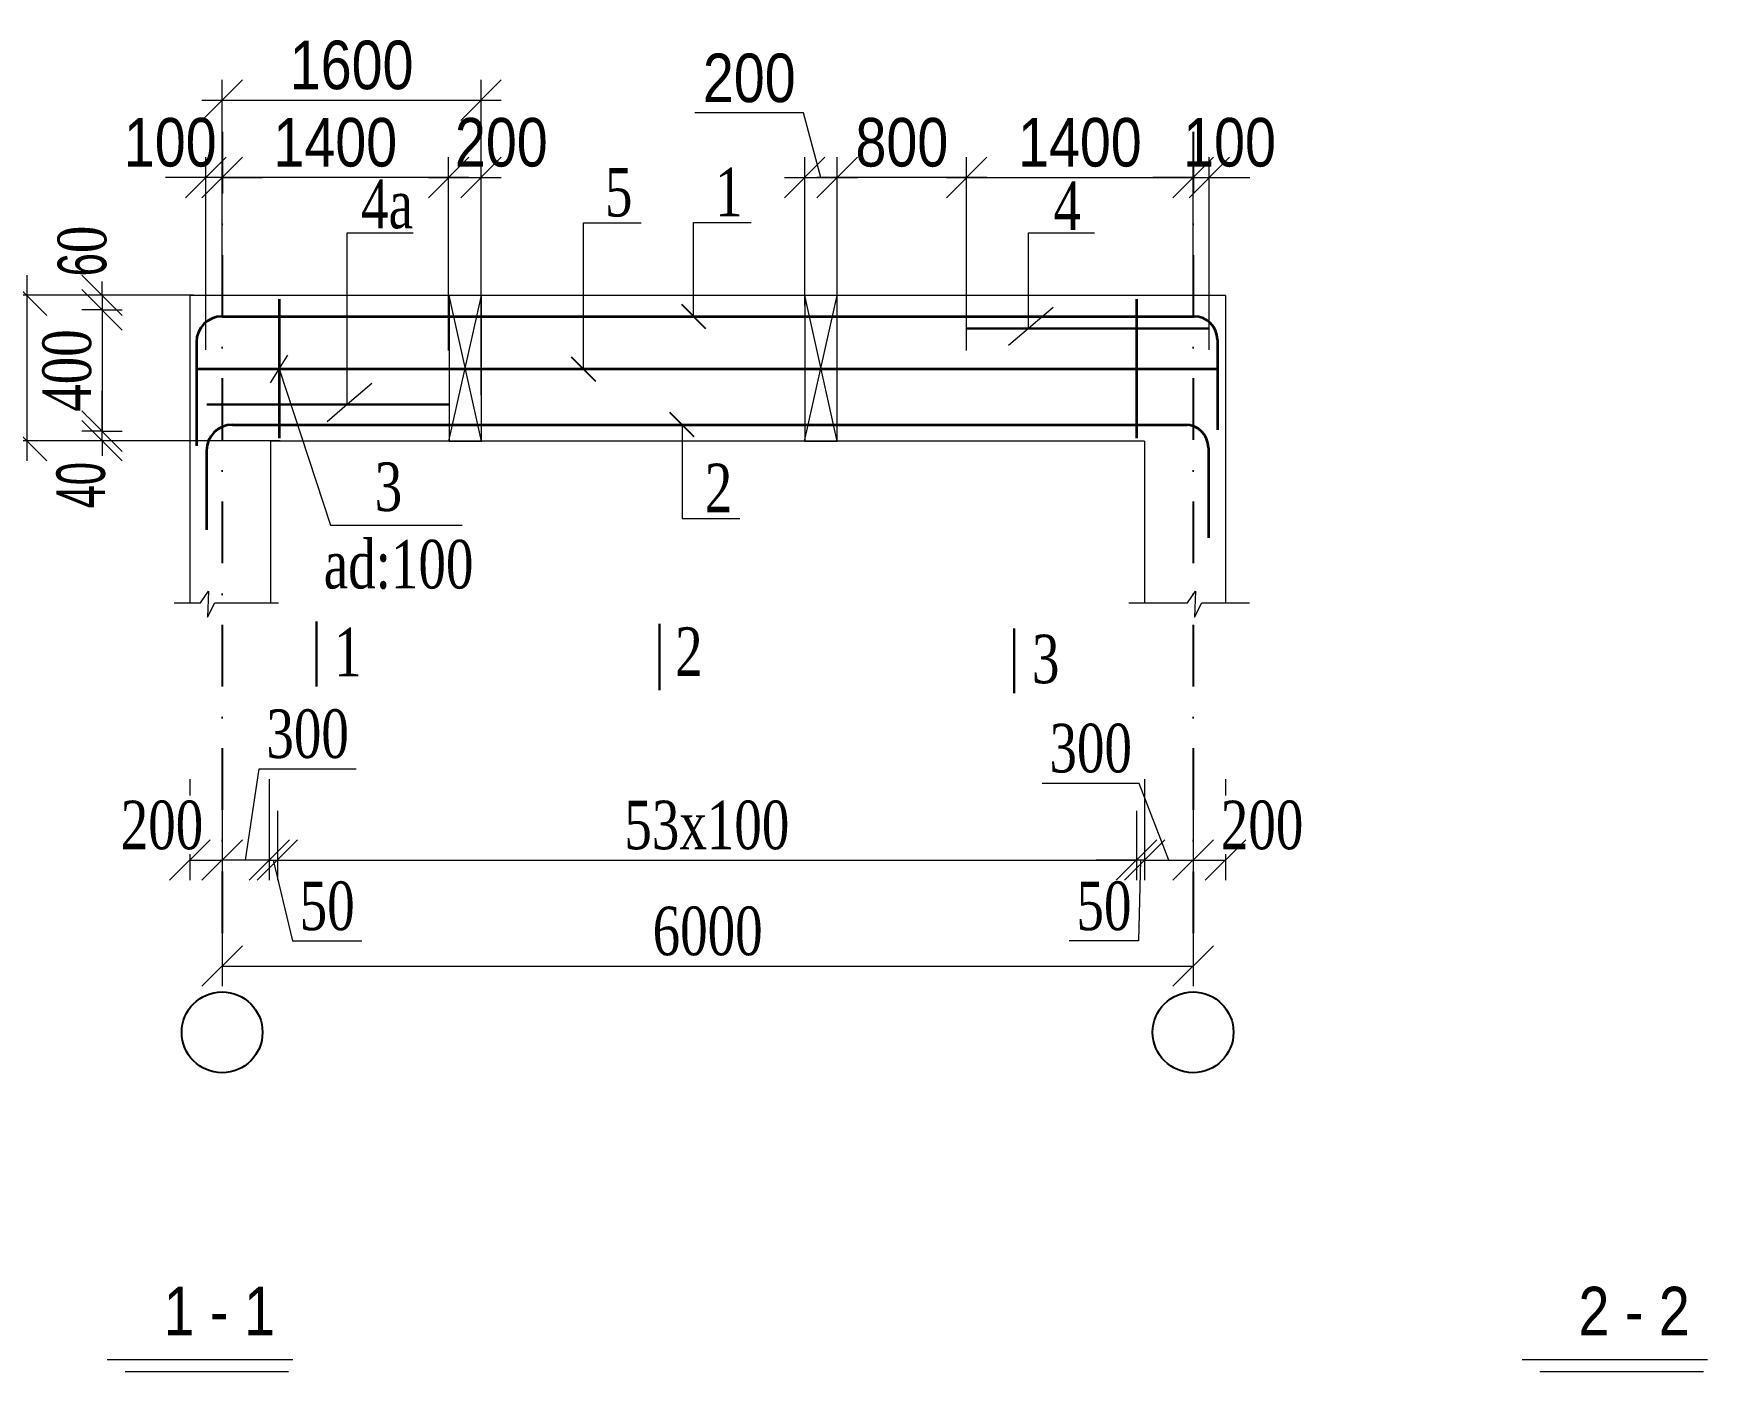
# Model space of a CAD drawing. Header units: millimetres. Extents: x -149347 to 251215, y -2929184 to -2541447.
# Drawn here: x 74337 to 84682, y -2626240 to -2617969 of the extents above; entities that cross this region are included whole.
import ezdxf

# ---------------------------------------------------------------- set-up
doc = ezdxf.new("R2010")
doc.units = ezdxf.units.MM
doc.linetypes.add('DASHDOTX2', pattern=[50.8, 25.4, -12.7, 0, -12.7])
doc.layers.add('APS_MADEIRA', color=35, linetype='Continuous', lineweight=15)
doc.styles.add('400', font='times.ttf', dxfattribs={"width": 0.75, "height": 300})
doc.styles.add('style1', font='A3TI(LA).TTF', dxfattribs={"height": 400})
doc.styles.add('style6', font='ARIALN.TTF', dxfattribs={"height": 300})
doc.styles.add('Times New  Roman', font='times.ttf')
doc.dimstyles.new('DIM_100', dxfattribs={"dimscale": 100, "dimtxt": 250, "dimasz": 2.5, "dimexe": 1.25, "dimexo": 0.625, "dimtad": 1, "dimdec": 0, "dimtxsty": 'style1', "dimblk": 'OBLIQUE', "dimcen": 2.5, "dimdle": 1.25, "dimclrd": 251, "dimclre": 251, "dimaunit": 1, "dimadec": 3, "dimazin": 0, "dimtfac": 1, "dimtdec": 0, "dimtmove": 1, "dimatfit": 3, "dimfxl": 1.25, "dimlwd": 5, "dimlwe": 5, "dimarcsym": 0})
doc.dimstyles.new('tebriz', dxfattribs={"dimtxt": 280, "dimasz": 150, "dimexe": 150, "dimexo": 0.625, "dimgap": 65, "dimtad": 1, "dimdec": 0, "dimdsep": 32, "dimtxsty": 'Times New  Roman', "dimblk": 'OBLIQUE', "dimcen": 0, "dimdle": 150, "dimclrd": 7, "dimclre": 256, "dimclrt": 256, "dimadec": 0, "dimazin": 0, "dimtfac": 1, "dimtdec": 0, "dimtmove": 0, "dimatfit": 3, "dimldrblk": 'OBLIQUE', "dimfxl": 1, "dimtolj": 1, "dimlwd": 15, "dimlwe": 9, "dimarcsym": 0})

# ---------------------------------------------------------------- blocks, each defined once
blk = doc.blocks.new('_Oblique')
at = {"color": 0, "linetype": 'ByBlock', "lineweight": -2}
blk.add_line((-0.5, -0.5), (0.5, 0.5), dxfattribs=at)
blk = doc.blocks.new('*D620')
at = {"color": 251, "lineweight": 5, "ltscale": 50, "transparency": 16777216}
for p, q in [((81503, -2622579), (81503, -2623204)), ((81703, -2622579), (81703, -2623204))]:
    blk.add_line(p, q, dxfattribs=at)
at = {"color": 251, "linetype": 'ByBlock', "lineweight": 5, "ltscale": 50, "transparency": 16777216}
blk.add_line((81501, -2623079), (81704, -2623079), dxfattribs=at)
at = {"layer": 'Defpoints', "color": 0, "lineweight": 15, "ltscale": 50, "transparency": 16777216}
for p in [(81503, -2622168), (81703, -2622168)]:
    blk.add_point(p, dxfattribs=at)
at = {"color": 0, "lineweight": 15, "ltscale": 50, "transparency": 16777216, "insert": (81929, -2622864), "char_height": 300, "attachment_point": 5, "style": '400', "bg_fill": 3, "box_fill_scale": 1.1, "bg_fill_color": 9, "bg_fill_true_color": 13158600, "bg_fill_transparency": 0}
blk.add_mtext('{\\fTimes New Roman|b0|i0|c238|p18;2}00', dxfattribs=at)
at = {"layer": 'Defpoints', "color": 0, "lineweight": 15, "ltscale": 50, "transparency": 16777216}
blk.add_point((81703, -2623079), dxfattribs=at)
at = {"color": 251, "lineweight": 5, "ltscale": 50, "transparency": 16777216, "xscale": 250, "yscale": 250, "zscale": 250, "rotation": 180}
blk.add_blockref('_Oblique', (81503, -2623079), dxfattribs=at)
at = {"color": 251, "lineweight": 5, "ltscale": 50, "transparency": 16777216, "xscale": 250, "yscale": 250, "zscale": 250}
blk.add_blockref('_Oblique', (81703, -2623079), dxfattribs=at)
blk = doc.blocks.new('*D621')
at = {"color": 251, "linetype": 'ByBlock', "lineweight": 5, "ltscale": 15, "transparency": 16777216}
blk.add_line((74295, -2619463), (74295, -2620612), dxfattribs=at)
at = {"color": 251, "lineweight": 5, "ltscale": 15, "transparency": 16777216}
for p, q in [((75325, -2619588), (74170, -2619588)), ((75861, -2620487), (74170, -2620487))]:
    blk.add_line(p, q, dxfattribs=at)
at = {"layer": 'Defpoints', "color": 0, "lineweight": 15, "ltscale": 15, "transparency": 16777216}
for p in [(75387, -2619588), (74295, -2620487), (75924, -2620487)]:
    blk.add_point(p, dxfattribs=at)
at = {"color": 251, "lineweight": 5, "ltscale": 15, "transparency": 16777216, "xscale": 250, "yscale": 250, "zscale": 250}
for p, rotation in [((74295, -2619588), 90), ((74295, -2620487), 270)]:
    blk.add_blockref('_Oblique', p, dxfattribs=dict(at, rotation=rotation))
at = {"color": 0, "lineweight": 15, "ltscale": 15, "transparency": 16777216, "insert": (74080, -2620038), "char_height": 300, "attachment_point": 5, "rotation": 90, "style": 'style6'}
blk.add_mtext('500', dxfattribs=at)
blk = doc.blocks.new('*D832')
at = {"color": 251, "linetype": 'ByBlock', "lineweight": 5, "ltscale": 50, "transparency": 16777216}
for p, q in [((74761, -2619588), (74761, -2619338)), ((74761, -2619588), (74761, -2619678)), ((74761, -2619678), (74761, -2619928))]:
    blk.add_line(p, q, dxfattribs=at)
at = {"color": 251, "lineweight": 5, "ltscale": 50, "transparency": 16777216}
for p, q in [((74762, -2619588), (74636, -2619588)), ((74762, -2619678), (74636, -2619678))]:
    blk.add_line(p, q, dxfattribs=at)
at = {"layer": 'Defpoints', "color": 0, "lineweight": 15, "ltscale": 50, "transparency": 16777216}
for p in [(75160, -2619588), (74761, -2619678), (75055, -2619678)]:
    blk.add_point(p, dxfattribs=at)
at = {"color": 251, "lineweight": 5, "ltscale": 50, "transparency": 16777216, "xscale": 250, "yscale": 250, "zscale": 250, "rotation": 90}
blk.add_blockref('_Oblique', (74761, -2619678), dxfattribs=at)
at = {"color": 0, "lineweight": 15, "ltscale": 50, "transparency": 16777216, "insert": (74639, -2619314), "char_height": 300, "attachment_point": 5, "rotation": 90, "style": '400', "bg_fill": 3, "box_fill_scale": 1.1, "bg_fill_color": 9, "bg_fill_true_color": 13158600, "bg_fill_transparency": 0}
blk.add_mtext('{\\fArial Narrow|b0|i0|c238|p34;6}0', dxfattribs=at)
at = {"color": 251, "lineweight": 5, "ltscale": 50, "transparency": 16777216, "xscale": 250, "yscale": 250, "zscale": 250, "rotation": 270}
blk.add_blockref('_Oblique', (74761, -2619588), dxfattribs=at)
blk = doc.blocks.new('*D833')
at = {"color": 251, "linetype": 'ByBlock', "lineweight": 5, "ltscale": 50, "transparency": 16777216}
for p, q in [((74761, -2620428), (74761, -2620178)), ((74761, -2620487), (74761, -2620428)), ((74761, -2620487), (74761, -2620737))]:
    blk.add_line(p, q, dxfattribs=at)
at = {"color": 251, "lineweight": 5, "ltscale": 50, "transparency": 16777216}
for p, q in [((74762, -2620428), (74636, -2620428)), ((74762, -2620487), (74636, -2620487))]:
    blk.add_line(p, q, dxfattribs=at)
at = {"layer": 'Defpoints', "color": 0, "lineweight": 15, "ltscale": 50, "transparency": 16777216}
for p in [(74761, -2620428), (74983, -2620428), (74971, -2620487)]:
    blk.add_point(p, dxfattribs=at)
at = {"color": 0, "lineweight": 15, "ltscale": 50, "transparency": 16777216, "insert": (74631, -2620762), "char_height": 300, "attachment_point": 5, "rotation": 90, "style": '400', "bg_fill": 3, "box_fill_scale": 1.1, "bg_fill_color": 9, "bg_fill_true_color": 13158600, "bg_fill_transparency": 0}
blk.add_mtext('{\\fArial Narrow|b0|i0|c238|p34;40}', dxfattribs=at)
at = {"color": 251, "lineweight": 5, "ltscale": 50, "transparency": 16777216, "xscale": 250, "yscale": 250, "zscale": 250}
for p, rotation in [((74761, -2620428), 270), ((74761, -2620487), 90)]:
    blk.add_blockref('_Oblique', p, dxfattribs=dict(at, rotation=rotation))
blk = doc.blocks.new('*D622')
at = {"color": 251, "linetype": 'ByBlock', "lineweight": 5, "ltscale": 50, "transparency": 16777216}
blk.add_line((74761, -2619676), (74761, -2620429), dxfattribs=at)
at = {"color": 251, "lineweight": 5, "ltscale": 50, "transparency": 16777216}
for p, q in [((74761, -2619678), (74886, -2619678)), ((74761, -2620428), (74886, -2620428))]:
    blk.add_line(p, q, dxfattribs=at)
at = {"layer": 'Defpoints', "color": 0, "lineweight": 15, "ltscale": 50, "transparency": 16777216}
for p in [(74761, -2619678), (74761, -2620428), (74761, -2620428)]:
    blk.add_point(p, dxfattribs=at)
at = {"color": 0, "lineweight": 15, "ltscale": 50, "transparency": 16777216, "insert": (74545, -2620053), "char_height": 300, "attachment_point": 5, "rotation": 90, "style": '400', "bg_fill": 3, "box_fill_scale": 1.1, "bg_fill_color": 9, "bg_fill_true_color": 13158600, "bg_fill_transparency": 0}
blk.add_mtext('400', dxfattribs=at)
at = {"color": 251, "lineweight": 5, "ltscale": 50, "transparency": 16777216, "xscale": 250, "yscale": 250, "zscale": 250}
for p, rotation in [((74761, -2619678), 90), ((74761, -2620428), 270)]:
    blk.add_blockref('_Oblique', p, dxfattribs=dict(at, rotation=rotation))
blk = doc.blocks.new('*D834')
at = {"color": 251, "linetype": 'ByBlock', "lineweight": 5, "ltscale": 50, "transparency": 16777216}
for p, q in [((81170, -2622605), (80571, -2622605)), ((81353, -2623079), (81170, -2622605)), ((81201, -2623079), (81504, -2623079))]:
    blk.add_line(p, q, dxfattribs=at)
at = {"color": 251, "lineweight": 5, "ltscale": 50, "transparency": 16777216}
for p, q in [((81203, -2622579), (81203, -2623204)), ((81503, -2622579), (81503, -2623204))]:
    blk.add_line(p, q, dxfattribs=at)
at = {"layer": 'Defpoints', "color": 0, "lineweight": 15, "ltscale": 50, "transparency": 16777216}
for p in [(81503, -2622441), (81503, -2623079)]:
    blk.add_point(p, dxfattribs=at)
at = {"color": 251, "lineweight": 5, "ltscale": 50, "transparency": 16777216, "xscale": 250, "yscale": 250, "zscale": 250, "rotation": 180}
blk.add_blockref('_Oblique', (81203, -2623079), dxfattribs=at)
at = {"color": 251, "lineweight": 5, "ltscale": 50, "transparency": 16777216, "xscale": 250, "yscale": 250, "zscale": 250}
blk.add_blockref('_Oblique', (81503, -2623079), dxfattribs=at)
at = {"color": 0, "lineweight": 15, "ltscale": 50, "transparency": 16777216, "insert": (80870, -2622389), "char_height": 300, "attachment_point": 5, "style": '400', "bg_fill": 3, "box_fill_scale": 1.1, "bg_fill_color": 9, "bg_fill_true_color": 13158600, "bg_fill_transparency": 0}
blk.add_mtext('{\\fTimes New Roman|b0|i0|c238|p18;3}00', dxfattribs=at)
at = {"layer": 'Defpoints', "color": 0, "lineweight": 15, "ltscale": 50, "transparency": 16777216}
blk.add_point((81203, -2622453), dxfattribs=at)
blk = doc.blocks.new('*D637')
at = {"color": 251, "linetype": 'ByBlock', "lineweight": 5, "ltscale": 50, "transparency": 16777216}
for p, q in [((75648, -2623079), (75732, -2622515)), ((75732, -2622515), (76330, -2622515)), ((75796, -2623079), (75501, -2623079))]:
    blk.add_line(p, q, dxfattribs=at)
at = {"color": 251, "lineweight": 5, "ltscale": 50, "transparency": 16777216}
for p, q in [((75503, -2622579), (75503, -2623204)), ((75794, -2622579), (75794, -2623204))]:
    blk.add_line(p, q, dxfattribs=at)
at = {"layer": 'Defpoints', "color": 0, "lineweight": 15, "ltscale": 50, "transparency": 16777216}
for p in [(75503, -2622372), (75503, -2623079)]:
    blk.add_point(p, dxfattribs=at)
at = {"color": 251, "lineweight": 5, "ltscale": 50, "transparency": 16777216, "xscale": 250, "yscale": 250, "zscale": 250, "rotation": 180}
blk.add_blockref('_Oblique', (75503, -2623079), dxfattribs=at)
at = {"color": 251, "lineweight": 5, "ltscale": 50, "transparency": 16777216, "xscale": 250, "yscale": 250, "zscale": 250}
blk.add_blockref('_Oblique', (75794, -2623079), dxfattribs=at)
at = {"color": 0, "lineweight": 15, "ltscale": 50, "transparency": 16777216, "insert": (76031, -2622300), "char_height": 300, "attachment_point": 5, "style": '400', "bg_fill": 3, "box_fill_scale": 1.1, "bg_fill_color": 9, "bg_fill_true_color": 13158600, "bg_fill_transparency": 0}
blk.add_mtext('{\\fTimes New Roman|b0|i0|c238|p18;3}00', dxfattribs=at)
at = {"layer": 'Defpoints', "color": 0, "lineweight": 15, "ltscale": 50, "transparency": 16777216}
blk.add_point((75794, -2622515), dxfattribs=at)
blk = doc.blocks.new('*D638')
at = {"color": 251, "lineweight": 5, "ltscale": 50, "transparency": 16777216}
for p, q in [((75303, -2622579), (75303, -2623204)), ((75503, -2622579), (75503, -2623204))]:
    blk.add_line(p, q, dxfattribs=at)
at = {"color": 251, "linetype": 'ByBlock', "lineweight": 5, "ltscale": 50, "transparency": 16777216}
blk.add_line((75301, -2623079), (75504, -2623079), dxfattribs=at)
at = {"layer": 'Defpoints', "color": 0, "lineweight": 15, "ltscale": 50, "transparency": 16777216}
for p in [(75303, -2622441), (75503, -2622367), (75503, -2623079)]:
    blk.add_point(p, dxfattribs=at)
at = {"color": 0, "lineweight": 15, "ltscale": 50, "transparency": 16777216, "insert": (75131, -2622864), "char_height": 300, "attachment_point": 5, "style": '400', "bg_fill": 3, "box_fill_scale": 1.1, "bg_fill_color": 9, "bg_fill_true_color": 13158600, "bg_fill_transparency": 0}
blk.add_mtext('{\\fTimes New Roman|b0|i0|c238|p18;2}00', dxfattribs=at)
at = {"color": 251, "lineweight": 5, "ltscale": 50, "transparency": 16777216, "xscale": 250, "yscale": 250, "zscale": 250, "rotation": 180}
blk.add_blockref('_Oblique', (75303, -2623079), dxfattribs=at)
at = {"color": 251, "lineweight": 5, "ltscale": 50, "transparency": 16777216, "xscale": 250, "yscale": 250, "zscale": 250}
blk.add_blockref('_Oblique', (75503, -2623079), dxfattribs=at)
blk = doc.blocks.new('*D639')
at = {"color": 251, "lineweight": 5, "ltscale": 50, "transparency": 16777216}
for p, q in [((75794, -2622775), (75794, -2623204)), ((75844, -2622775), (75844, -2623204))]:
    blk.add_line(p, q, dxfattribs=at)
at = {"color": 251, "linetype": 'ByBlock', "lineweight": 5, "ltscale": 50, "transparency": 16777216}
for p, q in [((75794, -2623079), (75544, -2623079)), ((75794, -2623079), (75844, -2623079)), ((75794, -2623079), (75844, -2623079)), ((75819, -2623079), (75937, -2623579)), ((75844, -2623079), (76094, -2623079)), ((75937, -2623579), (76366, -2623579))]:
    blk.add_line(p, q, dxfattribs=at)
at = {"layer": 'Defpoints', "color": 0, "lineweight": 15, "ltscale": 50, "transparency": 16777216}
for p in [(75794, -2622713), (75844, -2622713), (75844, -2623079)]:
    blk.add_point(p, dxfattribs=at)
at = {"color": 0, "lineweight": 15, "ltscale": 50, "transparency": 16777216, "insert": (76152, -2623364), "char_height": 300, "attachment_point": 5, "style": '400', "bg_fill": 3, "box_fill_scale": 1.1, "bg_fill_color": 9, "bg_fill_true_color": 13158600, "bg_fill_transparency": 0}
blk.add_mtext('50', dxfattribs=at)
at = {"color": 251, "lineweight": 5, "ltscale": 50, "transparency": 16777216, "xscale": 250, "yscale": 250, "zscale": 250}
blk.add_blockref('_Oblique', (75794, -2623079), dxfattribs=at)
at = {"color": 251, "lineweight": 5, "ltscale": 50, "transparency": 16777216, "xscale": 250, "yscale": 250, "zscale": 250, "rotation": 180}
blk.add_blockref('_Oblique', (75844, -2623079), dxfattribs=at)
blk = doc.blocks.new('*D640')
at = {"color": 251, "lineweight": 5, "ltscale": 50, "transparency": 16777216}
for p, q in [((81153, -2622775), (81153, -2623204)), ((81203, -2622775), (81203, -2623204))]:
    blk.add_line(p, q, dxfattribs=at)
at = {"color": 251, "linetype": 'ByBlock', "lineweight": 5, "ltscale": 50, "transparency": 16777216}
for p, q in [((81153, -2623079), (80903, -2623079)), ((81203, -2623079), (81153, -2623079)), ((81203, -2623079), (81153, -2623079)), ((81178, -2623079), (81166, -2623579)), ((81203, -2623079), (81453, -2623079)), ((81166, -2623579), (80737, -2623579))]:
    blk.add_line(p, q, dxfattribs=at)
at = {"layer": 'Defpoints', "color": 0, "lineweight": 15, "ltscale": 50, "transparency": 16777216}
for p in [(81153, -2622713), (81203, -2622713), (81153, -2623079)]:
    blk.add_point(p, dxfattribs=at)
at = {"color": 0, "lineweight": 15, "ltscale": 50, "transparency": 16777216, "insert": (80952, -2623364), "char_height": 300, "attachment_point": 5, "style": '400', "bg_fill": 3, "box_fill_scale": 1.1, "bg_fill_color": 9, "bg_fill_true_color": 13158600, "bg_fill_transparency": 0}
blk.add_mtext('50', dxfattribs=at)
at = {"color": 251, "lineweight": 5, "ltscale": 50, "transparency": 16777216, "xscale": 250, "yscale": 250, "zscale": 250}
blk.add_blockref('_Oblique', (81153, -2623079), dxfattribs=at)
at = {"color": 251, "lineweight": 5, "ltscale": 50, "transparency": 16777216, "xscale": 250, "yscale": 250, "zscale": 250, "rotation": 180}
blk.add_blockref('_Oblique', (81203, -2623079), dxfattribs=at)
blk = doc.blocks.new('*D641')
at = {"color": 251, "lineweight": 5, "ltscale": 50, "transparency": 16777216}
for p, q in [((75844, -2622775), (75844, -2623204)), ((81153, -2622775), (81153, -2623204))]:
    blk.add_line(p, q, dxfattribs=at)
at = {"color": 251, "linetype": 'ByBlock', "lineweight": 5, "ltscale": 50, "transparency": 16777216}
blk.add_line((75843, -2623079), (81154, -2623079), dxfattribs=at)
at = {"layer": 'Defpoints', "color": 0, "lineweight": 15, "ltscale": 50, "transparency": 16777216}
for p in [(75844, -2622713), (81153, -2622713), (81153, -2623079)]:
    blk.add_point(p, dxfattribs=at)
at = {"color": 251, "lineweight": 5, "ltscale": 50, "transparency": 16777216, "xscale": 250, "yscale": 250, "zscale": 250, "rotation": 180}
blk.add_blockref('_Oblique', (75844, -2623079), dxfattribs=at)
at = {"color": 251, "lineweight": 5, "ltscale": 50, "transparency": 16777216, "xscale": 250, "yscale": 250, "zscale": 250}
blk.add_blockref('_Oblique', (81153, -2623079), dxfattribs=at)
at = {"color": 0, "lineweight": 15, "ltscale": 50, "transparency": 16777216, "insert": (78498, -2622864), "char_height": 300, "attachment_point": 5, "style": '400', "bg_fill": 3, "box_fill_scale": 1.1, "bg_fill_color": 9, "bg_fill_true_color": 13158600, "bg_fill_transparency": 0}
blk.add_mtext('{\\fTimes New Roman|b0|i0|c238|p18;53x100}', dxfattribs=at)
blk = doc.blocks.new('*D642')
at = {"color": 251, "lineweight": 5, "ltscale": 50, "transparency": 16777216}
for p, q in [((75503, -2623517), (75503, -2623859)), ((81503, -2623517), (81503, -2623859))]:
    blk.add_line(p, q, dxfattribs=at)
at = {"color": 251, "linetype": 'ByBlock', "lineweight": 5, "ltscale": 50, "transparency": 16777216}
blk.add_line((75501, -2623734), (81504, -2623734), dxfattribs=at)
at = {"layer": 'Defpoints', "color": 0, "lineweight": 15, "ltscale": 50, "transparency": 16777216}
for p in [(75503, -2623455), (81503, -2623455), (81503, -2623734)]:
    blk.add_point(p, dxfattribs=at)
at = {"color": 251, "lineweight": 5, "ltscale": 50, "transparency": 16777216, "xscale": 250, "yscale": 250, "zscale": 250, "rotation": 180}
blk.add_blockref('_Oblique', (75503, -2623734), dxfattribs=at)
at = {"color": 251, "lineweight": 5, "ltscale": 50, "transparency": 16777216, "xscale": 250, "yscale": 250, "zscale": 250}
blk.add_blockref('_Oblique', (81503, -2623734), dxfattribs=at)
at = {"color": 0, "lineweight": 15, "ltscale": 50, "transparency": 16777216, "insert": (78503, -2623519), "char_height": 300, "attachment_point": 5, "style": '400', "bg_fill": 3, "box_fill_scale": 1.1, "bg_fill_color": 9, "bg_fill_true_color": 13158600, "bg_fill_transparency": 0}
blk.add_mtext('6000', dxfattribs=at)
blk = doc.blocks.new('*D643')
at = {"color": 251, "lineweight": 5, "ltscale": 50, "transparency": 16777216}
for p, q in [((79303, -2619526), (79303, -2618735)), ((80103, -2619731), (80103, -2618735))]:
    blk.add_line(p, q, dxfattribs=at)
at = {"color": 251, "linetype": 'ByBlock', "lineweight": 5, "ltscale": 50, "transparency": 16777216}
blk.add_line((80228, -2618860), (79178, -2618860), dxfattribs=at)
at = {"layer": 'Defpoints', "color": 0, "lineweight": 15, "ltscale": 50, "transparency": 16777216}
for p in [(79303, -2618860), (79303, -2619589), (80103, -2619794)]:
    blk.add_point(p, dxfattribs=at)
at = {"color": 251, "lineweight": 5, "ltscale": 50, "transparency": 16777216, "xscale": 250, "yscale": 250, "zscale": 250, "rotation": 180}
blk.add_blockref('_Oblique', (79303, -2618860), dxfattribs=at)
at = {"color": 251, "lineweight": 5, "ltscale": 50, "transparency": 16777216, "xscale": 250, "yscale": 250, "zscale": 250}
blk.add_blockref('_Oblique', (80103, -2618860), dxfattribs=at)
at = {"color": 0, "lineweight": 15, "ltscale": 50, "transparency": 16777216, "insert": (79703, -2618644), "char_height": 300, "attachment_point": 5, "style": 'style6'}
blk.add_mtext('800', dxfattribs=at)
blk = doc.blocks.new('*D644')
at = {"color": 251, "lineweight": 5, "ltscale": 50, "transparency": 16777216}
for p, q in [((75503, -2619576), (75503, -2618735)), ((76902, -2619929), (76902, -2618735))]:
    blk.add_line(p, q, dxfattribs=at)
at = {"color": 251, "linetype": 'ByBlock', "lineweight": 5, "ltscale": 50, "transparency": 16777216}
blk.add_line((77027, -2618860), (75378, -2618860), dxfattribs=at)
at = {"layer": 'Defpoints', "color": 0, "lineweight": 15, "ltscale": 50, "transparency": 16777216}
for p in [(75503, -2618860), (75503, -2619639), (76902, -2619992)]:
    blk.add_point(p, dxfattribs=at)
at = {"color": 251, "lineweight": 5, "ltscale": 50, "transparency": 16777216, "xscale": 250, "yscale": 250, "zscale": 250, "rotation": 180}
blk.add_blockref('_Oblique', (75503, -2618860), dxfattribs=at)
at = {"color": 251, "lineweight": 5, "ltscale": 50, "transparency": 16777216, "xscale": 250, "yscale": 250, "zscale": 250}
blk.add_blockref('_Oblique', (76902, -2618860), dxfattribs=at)
at = {"color": 0, "lineweight": 15, "ltscale": 50, "transparency": 16777216, "insert": (76202, -2618644), "char_height": 300, "attachment_point": 5, "style": 'style6'}
blk.add_mtext('1400', dxfattribs=at)
blk = doc.blocks.new('*D645')
at = {"color": 251, "lineweight": 5, "ltscale": 50, "transparency": 16777216}
for p, q in [((75402, -2619924), (75402, -2618735)), ((75503, -2618879), (75503, -2618735))]:
    blk.add_line(p, q, dxfattribs=at)
at = {"color": 251, "linetype": 'ByBlock', "lineweight": 5, "ltscale": 50, "transparency": 16777216}
for p, q in [((75402, -2618860), (75152, -2618860)), ((75503, -2618860), (75402, -2618860)), ((75503, -2618860), (75753, -2618860))]:
    blk.add_line(p, q, dxfattribs=at)
at = {"layer": 'Defpoints', "color": 0, "lineweight": 15, "ltscale": 50, "transparency": 16777216}
for p in [(75402, -2618860), (75503, -2618942), (75402, -2619987)]:
    blk.add_point(p, dxfattribs=at)
at = {"color": 251, "lineweight": 5, "ltscale": 50, "transparency": 16777216, "xscale": 250, "yscale": 250, "zscale": 250}
blk.add_blockref('_Oblique', (75402, -2618860), dxfattribs=at)
at = {"color": 251, "lineweight": 5, "ltscale": 50, "transparency": 16777216, "xscale": 250, "yscale": 250, "zscale": 250, "rotation": 180}
blk.add_blockref('_Oblique', (75503, -2618860), dxfattribs=at)
at = {"color": 0, "lineweight": 15, "ltscale": 50, "transparency": 16777216, "insert": (75182, -2618644), "char_height": 300, "attachment_point": 5, "style": 'style6'}
blk.add_mtext('100', dxfattribs=at)
blk = doc.blocks.new('*D646')
at = {"color": 251, "lineweight": 5, "ltscale": 50, "transparency": 16777216}
for p, q in [((80103, -2619929), (80103, -2618735)), ((81503, -2619576), (81503, -2618735))]:
    blk.add_line(p, q, dxfattribs=at)
at = {"color": 251, "linetype": 'ByBlock', "lineweight": 5, "ltscale": 50, "transparency": 16777216}
blk.add_line((79978, -2618860), (81628, -2618860), dxfattribs=at)
at = {"layer": 'Defpoints', "color": 0, "lineweight": 15, "ltscale": 50, "transparency": 16777216}
for p in [(81503, -2618860), (81503, -2619639), (80103, -2619992)]:
    blk.add_point(p, dxfattribs=at)
at = {"color": 251, "lineweight": 5, "ltscale": 50, "transparency": 16777216, "xscale": 250, "yscale": 250, "zscale": 250, "rotation": 180}
blk.add_blockref('_Oblique', (80103, -2618860), dxfattribs=at)
at = {"color": 251, "lineweight": 5, "ltscale": 50, "transparency": 16777216, "xscale": 250, "yscale": 250, "zscale": 250}
blk.add_blockref('_Oblique', (81503, -2618860), dxfattribs=at)
at = {"color": 0, "lineweight": 15, "ltscale": 50, "transparency": 16777216, "insert": (80803, -2618644), "char_height": 300, "attachment_point": 5, "style": 'style6'}
blk.add_mtext('1400', dxfattribs=at)
blk = doc.blocks.new('*D647')
at = {"color": 251, "lineweight": 5, "ltscale": 50, "transparency": 16777216}
for p, q in [((81503, -2619276), (81503, -2618735)), ((81603, -2619924), (81603, -2618735))]:
    blk.add_line(p, q, dxfattribs=at)
at = {"color": 251, "linetype": 'ByBlock', "lineweight": 5, "ltscale": 50, "transparency": 16777216}
for p, q in [((81503, -2618860), (81253, -2618860)), ((81503, -2618860), (81603, -2618860)), ((81603, -2618860), (81853, -2618860))]:
    blk.add_line(p, q, dxfattribs=at)
at = {"layer": 'Defpoints', "color": 0, "lineweight": 15, "ltscale": 50, "transparency": 16777216}
for p in [(81603, -2618860), (81503, -2619339), (81603, -2619987)]:
    blk.add_point(p, dxfattribs=at)
at = {"color": 251, "lineweight": 5, "ltscale": 50, "transparency": 16777216, "xscale": 250, "yscale": 250, "zscale": 250}
blk.add_blockref('_Oblique', (81503, -2618860), dxfattribs=at)
at = {"color": 251, "lineweight": 5, "ltscale": 50, "transparency": 16777216, "xscale": 250, "yscale": 250, "zscale": 250, "rotation": 180}
blk.add_blockref('_Oblique', (81603, -2618860), dxfattribs=at)
at = {"color": 0, "lineweight": 15, "ltscale": 50, "transparency": 16777216, "insert": (81728, -2618644), "char_height": 300, "attachment_point": 5, "style": 'style6'}
blk.add_mtext('100', dxfattribs=at)
blk = doc.blocks.new('*D648')
at = {"color": 251, "lineweight": 5, "ltscale": 50, "transparency": 16777216}
for p, q in [((75503, -2619192), (75503, -2618257)), ((77103, -2620205), (77103, -2618257))]:
    blk.add_line(p, q, dxfattribs=at)
at = {"color": 251, "linetype": 'ByBlock', "lineweight": 5, "ltscale": 50, "transparency": 16777216}
blk.add_line((75378, -2618382), (77228, -2618382), dxfattribs=at)
at = {"layer": 'Defpoints', "color": 0, "lineweight": 15, "ltscale": 50, "transparency": 16777216}
for p in [(77103, -2618382), (75503, -2619254), (77103, -2620267)]:
    blk.add_point(p, dxfattribs=at)
at = {"color": 251, "lineweight": 5, "ltscale": 50, "transparency": 16777216, "xscale": 250, "yscale": 250, "zscale": 250, "rotation": 180}
blk.add_blockref('_Oblique', (75503, -2618382), dxfattribs=at)
at = {"color": 251, "lineweight": 5, "ltscale": 50, "transparency": 16777216, "xscale": 250, "yscale": 250, "zscale": 250}
blk.add_blockref('_Oblique', (77103, -2618382), dxfattribs=at)
at = {"color": 0, "lineweight": 15, "ltscale": 50, "transparency": 16777216, "insert": (76303, -2618166), "char_height": 300, "attachment_point": 5, "style": 'style6'}
blk.add_mtext('1600', dxfattribs=at)
blk = doc.blocks.new('*D614')
at = {"color": 251, "lineweight": 5, "ltscale": 50, "transparency": 16777216}
for p, q in [((76902, -2619396), (76902, -2618735)), ((77103, -2619396), (77103, -2618735))]:
    blk.add_line(p, q, dxfattribs=at)
at = {"color": 251, "linetype": 'ByBlock', "lineweight": 5, "ltscale": 50, "transparency": 16777216}
blk.add_line((76777, -2618860), (77228, -2618860), dxfattribs=at)
at = {"layer": 'Defpoints', "color": 0, "lineweight": 15, "ltscale": 50, "transparency": 16777216}
for p in [(77103, -2618860), (76902, -2619458), (77103, -2619458)]:
    blk.add_point(p, dxfattribs=at)
at = {"color": 251, "lineweight": 5, "ltscale": 50, "transparency": 16777216, "xscale": 250, "yscale": 250, "zscale": 250, "rotation": 180}
blk.add_blockref('_Oblique', (76902, -2618860), dxfattribs=at)
at = {"color": 251, "lineweight": 5, "ltscale": 50, "transparency": 16777216, "xscale": 250, "yscale": 250, "zscale": 250}
blk.add_blockref('_Oblique', (77103, -2618860), dxfattribs=at)
at = {"color": 0, "lineweight": 15, "ltscale": 50, "transparency": 16777216, "insert": (77228, -2618644), "char_height": 300, "attachment_point": 5, "style": 'style6'}
blk.add_mtext('200', dxfattribs=at)
blk = doc.blocks.new('*D615')
at = {"color": 251, "linetype": 'ByBlock', "lineweight": 5, "ltscale": 50, "transparency": 16777216}
for p, q in [((79095, -2618461), (78424, -2618461)), ((79203, -2618860), (79095, -2618461)), ((78978, -2618860), (79428, -2618860))]:
    blk.add_line(p, q, dxfattribs=at)
at = {"color": 251, "lineweight": 5, "ltscale": 50, "transparency": 16777216}
for p, q in [((79103, -2619652), (79103, -2618735)), ((79303, -2619652), (79303, -2618735))]:
    blk.add_line(p, q, dxfattribs=at)
at = {"layer": 'Defpoints', "color": 0, "lineweight": 15, "ltscale": 50, "transparency": 16777216}
for p in [(79303, -2618860), (79103, -2619715), (79303, -2619715)]:
    blk.add_point(p, dxfattribs=at)
at = {"color": 251, "lineweight": 5, "ltscale": 50, "transparency": 16777216, "xscale": 250, "yscale": 250, "zscale": 250, "rotation": 180}
blk.add_blockref('_Oblique', (79103, -2618860), dxfattribs=at)
at = {"color": 251, "lineweight": 5, "ltscale": 50, "transparency": 16777216, "xscale": 250, "yscale": 250, "zscale": 250}
blk.add_blockref('_Oblique', (79303, -2618860), dxfattribs=at)
at = {"color": 0, "lineweight": 15, "ltscale": 50, "transparency": 16777216, "insert": (78760, -2618246), "char_height": 300, "attachment_point": 5, "style": 'style6'}
blk.add_mtext('200', dxfattribs=at)

msp = doc.modelspace()

# ---------------------------------------------------------------- linework, layer by layer
at = {"color": 252, "linetype": 'DASHDOTX2', "ltscale": 15, "true_color": 0xa97986}
for p, q in [((75502.54267, -2618576.82309), (75502.54267, -2623893.77998)), ((81502.54267, -2618576.82309), (81502.54267, -2623893.77998))]:
    msp.add_line(p, q, dxfattribs=at)
at = {"color": 7, "lineweight": 15}
for p, q in [((77104.86871, -2619588.67016), (75302.42391, -2619588.81403)), ((75302.42391, -2619588.80778), (75302.54267, -2621489.44168)), ((81102.53981, -2619588.67016), (77104.86871, -2619588.67016)), ((81702.54267, -2619588.67016), (80461.86495, -2619588.67016)), ((81702.54267, -2619588.67016), (81702.54267, -2621489.44168)), ((75802.12783, -2620128.32753), (75907.82565, -2619957.36099)), ((76416.40203, -2620489.44168), (75801.54267, -2620489.44168)), ((75801.54267, -2620489.44168), (75801.54267, -2621489.44168)), ((77120.2926, -2620489.44168), (76416.40203, -2620489.44168)), ((81202.53981, -2620489.44168), (77120.2926, -2620489.44168)), ((81202.53981, -2620489.44168), (81202.53981, -2621489.44168)), ((81702.54267, -2620489.44168), (81702.54267, -2621022.77451))]:
    msp.add_line(p, q, dxfattribs=at)
at = {"color": 7, "lineweight": 35}
for p, q in [((75854.97674, -2619612.78048), (75854.97674, -2620470.67577)), ((81152.53981, -2619612.78048), (81152.53981, -2620470.67577)), ((75502.54267, -2619718.6899), (76400.97814, -2619718.6899)), ((76400.97814, -2619718.6899), (77104.86871, -2619718.6899)), ((77104.86871, -2619718.6899), (81508.83929, -2619718.6899)), ((81152.53981, -2619757.30216), (81152.53981, -2620315.44296)), ((81152.53981, -2619807.97461), (81152.53981, -2620258.57421)), ((81652.54267, -2619862.39328), (81652.54267, -2620418.6899)), ((75343.59141, -2619877.64087), (75343.59141, -2620518.6899)), ((75352.44038, -2620042.84426), (81652.54274, -2620042.84426)), ((75565.91007, -2620387.65799), (76416.40203, -2620387.65799)), ((76416.40203, -2620387.65799), (77120.2926, -2620387.65799)), ((77120.2926, -2620387.65799), (81466.34426, -2620387.65799)), ((75406.95881, -2620546.60897), (75406.95881, -2621037.65799)), ((81596.9482, -2620531.36137), (81596.9482, -2621087.65799))]:
    msp.add_line(p, q, dxfattribs=at)
at = {"color": 1, "lineweight": 15, "ltscale": 15}
for p, q in [((76903.70712, -2620489.44168), (77104.86871, -2619588.67016)), ((77104.86871, -2620489.44168), (76904.86871, -2619588.67016)), ((79101.54267, -2620489.44168), (79302.70426, -2619588.67016)), ((79302.70426, -2620489.44168), (79102.70426, -2619588.67016))]:
    msp.add_line(p, q, dxfattribs=at)
at = {"color": 7, "lineweight": 30, "ltscale": 15}
for p, q in [((76085.59664, -2621604.9124), (76085.59664, -2622005.41554)), ((78205.86556, -2621618.75629), (78205.86556, -2622027.84328)), ((80397.60536, -2621647.11088), (80397.60536, -2622047.61402))]:
    msp.add_line(p, q, dxfattribs=at)
at = {"lineweight": 9}
for p, q in [((74792.24493, -2626165.37879), (75938.58574, -2626165.37879)), ((83535.19105, -2626165.37879), (84681.53186, -2626165.37879)), ((74902.71653, -2626240.41617), (75913.70665, -2626240.41617)), ((83645.66265, -2626240.41617), (84656.65277, -2626240.41617))]:
    msp.add_line(p, q, dxfattribs=at)
at = {"color": 1, "lineweight": 15, "ltscale": 15}
for points in [[(76275.23798, -2620263.92638), (76275.23798, -2619202.78434), (76682.56096, -2619202.78434)], [(80485.44839, -2619793.53732), (80485.44839, -2619202.78434), (80892.77138, -2619202.78434)], [(79102.70426, -2619588.67016), (79102.70426, -2620489.44168)], [(80637.63427, -2619662.53491), (80485.44839, -2619793.53732), (80362.85672, -2619899.06488)], [(76427.42386, -2620132.92396), (76275.23798, -2620263.92638), (76152.6463, -2620369.45394)]]:
    msp.add_lwpolyline(points, dxfattribs=at)
for points in [[(76904.86871, -2620489.44168), (77104.86871, -2620489.44168), (77104.86871, -2619588.67016), (76904.86871, -2619588.67016)], [(79102.70426, -2620489.44168), (79302.70426, -2620489.44168), (79302.70426, -2619588.67016), (79102.70426, -2619588.67016)]]:
    msp.add_lwpolyline(points, close=True, dxfattribs=at)
at = {"color": 4, "lineweight": 30, "ltscale": 15}
msp.add_lwpolyline([(81602.63657, -2619793.53732), (80102.63657, -2619793.53732)], dxfattribs=at)
at = {"color": 7, "lineweight": 15}
for points in [[(75854.97674, -2620042.84426), (75854.97674, -2620042.84426), (76172.95566, -2621009.02537), (76986.67901, -2621009.02537)], [(75206.55972, -2621489.4147), (75368.28704, -2621489.4147), (75417.45773, -2621417.16119), (75412.20428, -2621576.53761), (75456.94106, -2621489.4147), (75850.71167, -2621489.4147)], [(81106.55686, -2621489.4147), (81468.28418, -2621489.4147), (81517.45487, -2621417.16119), (81512.20142, -2621576.53761), (81556.9382, -2621489.4147), (81850.70881, -2621489.4147)]]:
    msp.add_lwpolyline(points, dxfattribs=at)
at = {"color": 1, "lineweight": 30, "ltscale": 15}
msp.add_lwpolyline([(75407.45662, -2620263.92638), (76907.45662, -2620263.92638)], dxfattribs=at)
for centre in [(75502.54267, -2624143.60439), (81502.54267, -2624143.60439)]:
    msp.add_circle(centre, 249.82441)
at = {"layer": 'APS_MADEIRA', "color": 7, "lineweight": 15, "ltscale": 25}
msp.add_line((74871.16144, -2619587.6979), (73961.27083, -2619587.6979), dxfattribs=at)
at = {"layer": 'APS_MADEIRA', "color": 7, "lineweight": 35, "ltscale": 25}
for centre, radius, start, end in [((75502.54267, -2619877.64087), 158.95098, 90, 180), ((81508.83929, -2619862.39328), 143.70338, 0, 90), ((75565.91007, -2620546.60897), 158.95098, 90, 180), ((81453.24482, -2620531.36137), 143.70338, 0, 90)]:
    msp.add_arc(centre, radius, start, end, dxfattribs=at)

# ---------------------------------------------------------------- texts
at = {"char_height": 300, "style": '400'}
for s, insert, attachment_point in [('{\\fTimes New Roman|b0|i0|c238|p18;5}', (77868.40091, -2618800.56865), 1), ('1', (78548.68703, -2618799.45252), 1), ('{\\fTimes New Roman|b0|i0|c238|p18;4}a', (76361.32912, -2618873.37213), 1), ('{\\fTimes New Roman|b0|i0|c238|p18;4}', (80640.14153, -2618884.06658), 1), ('3', (76615.4711, -2620620.96313), 3), ('2', (78485.44052, -2620628.55825), 1), ('{\\fTimes New Roman|b0|i0|c238|p18;ad:}1{\\fTimes New Roman|b0|i0|c238|p18;00}', (77055.63382, -2621100.02989), 3)]:
    msp.add_mtext_dynamic_manual_height_columns(s, width=263.5904201, gutter_width=12.5, heights=[0], dxfattribs=dict(at, insert=insert, attachment_point=attachment_point))
at = {"color": 7, "lineweight": 15, "ltscale": 50, "char_height": 300, "attachment_point": 1, "style": '400'}
for s, insert in [('1', (76194.8855, -2621643.49796)), ('{\\fTimes New Roman|b0|i0|c238|p18;2}', (78302.13169, -2621640.18704)), ('3', (80506.89422, -2621685.69644))]:
    msp.add_mtext_dynamic_manual_height_columns(s, width=263.5904201, gutter_width=12.5, heights=[0], dxfattribs=dict(at, insert=insert))
at = {"char_height": 300, "width": 7294.1167988, "attachment_point": 1, "style": 'style6'}
for s, insert in [('              {\\fArial Narrow|b0|i0|c238|p34; }1{\\fArial Narrow|b0|i0|c238|p34; }-{\\fArial Narrow|b0|i0|c238|p34; }1{\\fArial Narrow|b0|i0|c238|p34; }', (73707.76107, -2625716.73382)), ('              {\\fArial Narrow|b0|i0|c238|p34; 2 }-{\\fArial Narrow|b0|i0|c238|p34; 2 }', (82450.70719, -2625716.73382))]:
    msp.add_mtext(s, dxfattribs=dict(at, insert=insert))

# ---------------------------------------------------------------- dimensions: what is measured, and where the dimension line sits
at = {"color": 231, "lineweight": 15, "ltscale": 50}
for base, p1, p2, picture, middle in [((77102.54267, -2618382.0324), (75502.54267, -2619254.00106), (77102.54267, -2620267.42527), '*D648', (76302.54267, -2618166.3605)), ((75502.54267, -2618860.00166), (76902.44877, -2619991.87424), (75502.54267, -2619638.66978), '*D644', (76202.49572, -2618644.32976))]:
    dim = msp.add_linear_dim(base=base, p1=p1, p2=p2, dimstyle='DIM_100', override={"dimtxsty": 'style6'}, dxfattribs=at)
    dim.commit()
    dim.dimension.update_dxf_attribs({"geometry": picture, "text_midpoint": middle})
for base, p1, p2, picture, middle in [((79302.79816, -2618860.00166), (79102.70426, -2619714.71388), (79302.79816, -2619714.71388), '*D615', (79032.93182, -2618461.34659)), ((77102.54267, -2618860.00166), (76902.44877, -2619458.23167), (77102.54267, -2619458.23167), '*D614', (77227.54267, -2618860.00166)), ((79302.79816, -2618860.00166), (80102.63657, -2619793.53732), (79302.79816, -2619588.67016), '*D643', (79702.71736, -2618860.00166))]:
    dim = msp.add_linear_dim(base=base, p1=p1, p2=p2, dimstyle='DIM_100', override={"dimtxsty": 'style6'}, dxfattribs=at)
    dim.commit()
    dim.dimension.update_dxf_attribs({"geometry": picture, "text_midpoint": middle, "dimtype": 160})
dim = msp.add_linear_dim(base=(81502.54267, -2618860.00166), p1=(80102.63657, -2619991.87424), p2=(81502.54267, -2619638.66978), angle=180, dimstyle='DIM_100', override={"dimtxsty": 'style6'}, dxfattribs=at)
dim.commit()
dim.dimension.update_dxf_attribs({"geometry": '*D646', "text_midpoint": (80802.58962, -2618644.32976)})
dim = msp.add_linear_dim(base=(81602.63657, -2618860.00166), p1=(81502.54267, -2619338.87496), p2=(81602.63657, -2619986.75669), angle=180, dimstyle='DIM_100', override={"dimtxsty": 'style6'}, dxfattribs=at)
dim.commit()
dim.dimension.update_dxf_attribs({"geometry": '*D647', "text_midpoint": (81727.63657, -2618860.00166), "dimtype": 160})
at = {"color": 7, "lineweight": 15, "ltscale": 15}
dim = msp.add_linear_dim(base=(74295.18738, -2620487.4567), p1=(75387.35127, -2619587.6979), p2=(75923.85515, -2620487.4567), angle=90, text='500', dimstyle='DIM_100', override={"dimlfac": 0.25, "dimtxsty": 'style6'}, dxfattribs=at)
dim.commit()
dim.dimension.update_dxf_attribs({"geometry": '*D621', "text_midpoint": (74295.18738, -2620037.5773), "dimtype": 160})

# ---------------------------------------------------------------- leaders
at = {"color": 2, "lineweight": 15, "ltscale": 15}
for points in [[(77735.32317, -2620042.84426), (77735.32317, -2619139.3141), (78092.09484, -2619139.3141)], [(78415.60929, -2619718.6899), (78415.60929, -2619138.19797), (78772.38096, -2619138.19797)], [(78344.43446, -2620387.65799), (78344.43446, -2620968.14992), (78701.20612, -2620968.14992)]]:
    msp.add_leader(points, dimstyle='tebriz', dxfattribs=at)

# ---------------------------------------------------------------- next in the draw order: dimensions: what is measured, and where the dimension line sits
at = {"color": 7, "lineweight": 15, "ltscale": 50}
for base, p1, p2, angle, text, override, picture, middle in [((74760.53917, -2619677.6979), (75159.85979, -2619587.6979), (75055.20311, -2619677.6979), 90, '{\\fArial Narrow|b0|i0|c238|p34;6}0', {"dimscale": 1, "dimtxt": 300, "dimasz": 250, "dimexe": 125, "dimexo": 62.5, "dimgap": 62.5, "dimtxsty": '400', "dimcen": 250, "dimfxlon": 1, "dimtfill": 1, "dimtfillclr": 256, "dimarcsym": 1}, '*D832', (74854.87907, -2619313.50493)), ((74760.53917, -2620427.79246), (74971.49696, -2620487.4567), (74982.6593, -2620427.79246), 90, '{\\fArial Narrow|b0|i0|c238|p34;40}', {"dimscale": 1, "dimtxt": 300, "dimasz": 250, "dimexe": 125, "dimexo": 62.5, "dimgap": 62.5, "dimtxsty": '400', "dimcen": 250, "dimfxlon": 1, "dimtfill": 1, "dimtfillclr": 256, "dimarcsym": 1}, '*D833', (74847.12387, -2620762.46545)), ((75502.54267, -2623079.09379), (75794.30441, -2622515.32115), (75502.54267, -2622372.31952), 180, '{\\fTimes New Roman|b0|i0|c238|p18;3}00', {"dimscale": 1, "dimtxt": 300, "dimasz": 250, "dimexe": 125, "dimexo": 62.5, "dimgap": 62.5, "dimtxsty": '400', "dimcen": 250, "dimfxl": 500, "dimfxlon": 1, "dimtfill": 1, "dimtfillclr": 256, "dimarcsym": 1}, '*D637', (75794.30441, -2622515.32115))]:
    dim = msp.add_linear_dim(base=base, p1=p1, p2=p2, angle=angle, text=text, dimstyle='DIM_100', override=override, dxfattribs=at)
    dim.commit()
    dim.dimension.update_dxf_attribs({"geometry": picture, "text_midpoint": middle, "dimtype": 160})
dim = msp.add_linear_dim(base=(81702.54267, -2623079.09379), p1=(81502.54267, -2622168.07275), p2=(81702.54267, -2622168.07275), text='{\\fTimes New Roman|b0|i0|c238|p18;2}00', dimstyle='DIM_100', override={"dimscale": 1, "dimtxt": 300, "dimasz": 250, "dimexe": 125, "dimexo": 62.5, "dimgap": 62.5, "dimtxsty": '400', "dimcen": 250, "dimfxl": 500, "dimfxlon": 1, "dimtfill": 1, "dimtfillclr": 256, "dimarcsym": 1}, dxfattribs=at)
dim.commit()
dim.dimension.update_dxf_attribs({"geometry": '*D620', "text_midpoint": (81928.78281, -2623079.09379), "dimtype": 160})

# ---------------------------------------------------------------- next in the draw order: dimensions: what is measured, and where the dimension line sits
dim = msp.add_linear_dim(base=(74760.53917, -2620427.79246), p1=(74760.53917, -2619677.6979), p2=(74760.53917, -2620427.79246), angle=90, text='400', dimstyle='DIM_100', override={"dimscale": 1, "dimtxt": 300, "dimasz": 250, "dimexe": 125, "dimexo": 62.5, "dimgap": 62.5, "dimtxsty": '400', "dimcen": 250, "dimfxlon": 1, "dimtfill": 1, "dimtfillclr": 256, "dimarcsym": 1}, dxfattribs=at)
dim.commit()
dim.dimension.update_dxf_attribs({"geometry": '*D622', "text_midpoint": (74760.53917, -2620052.74518), "dimtype": 160})
for base, p1, p2, text, picture, middle in [((81502.54267, -2623079.09379), (81202.53981, -2622453.07015), (81502.54267, -2622441.36481), '{\\fTimes New Roman|b0|i0|c238|p18;3}00', '*D834', (81107.01017, -2622604.57896)), ((75502.54267, -2623079.09379), (75302.54267, -2622441.36481), (75502.54267, -2622367.06356), '{\\fTimes New Roman|b0|i0|c238|p18;2}00', '*D638', (75130.91733, -2623079.09379))]:
    dim = msp.add_linear_dim(base=base, p1=p1, p2=p2, text=text, dimstyle='DIM_100', override={"dimscale": 1, "dimtxt": 300, "dimasz": 250, "dimexe": 125, "dimexo": 62.5, "dimgap": 62.5, "dimtxsty": '400', "dimcen": 250, "dimfxl": 500, "dimfxlon": 1, "dimtfill": 1, "dimtfillclr": 256, "dimarcsym": 1}, dxfattribs=at)
    dim.commit()
    dim.dimension.update_dxf_attribs({"geometry": picture, "text_midpoint": middle, "dimtype": 160})

# ---------------------------------------------------------------- next in the draw order: dimensions: what is measured, and where the dimension line sits
at = {"color": 231, "lineweight": 15, "ltscale": 50}
dim = msp.add_linear_dim(base=(75402.44877, -2618860.00166), p1=(75502.54267, -2618941.85072), p2=(75402.44877, -2619986.75669), dimstyle='DIM_100', override={"dimtxsty": 'style6'}, dxfattribs=at)
dim.commit()
dim.dimension.update_dxf_attribs({"geometry": '*D645', "text_midpoint": (75181.78007, -2618860.00166), "dimtype": 160})
at = {"color": 7, "lineweight": 15, "ltscale": 50}
dim = msp.add_linear_dim(base=(75844.30441, -2623079.09379), p1=(75794.30441, -2622712.92987), p2=(75844.30441, -2622712.92987), text='50', dimstyle='DIM_100', override={"dimscale": 1, "dimtxt": 300, "dimasz": 250, "dimexe": 125, "dimexo": 62.5, "dimgap": 62.5, "dimtxsty": '400', "dimcen": 250, "dimfxl": 500, "dimfxlon": 1, "dimtfill": 1, "dimtfillclr": 256, "dimarcsym": 1}, dxfattribs=at)
dim.commit()
dim.dimension.update_dxf_attribs({"geometry": '*D639', "text_midpoint": (75999.43937, -2623579.09379), "dimtype": 160})
dim = msp.add_linear_dim(base=(81152.53981, -2623079.09379), p1=(81202.53981, -2622712.92987), p2=(81152.53981, -2622712.92987), angle=180, text='50', dimstyle='DIM_100', override={"dimscale": 1, "dimtxt": 300, "dimasz": 250, "dimexe": 125, "dimexo": 62.5, "dimgap": 62.5, "dimtxsty": '400', "dimcen": 250, "dimfxl": 500, "dimfxlon": 1, "dimtfill": 1, "dimtfillclr": 256, "dimarcsym": 1}, dxfattribs=at)
dim.commit()
dim.dimension.update_dxf_attribs({"geometry": '*D640', "text_midpoint": (81103.7821, -2623579.09379), "dimtype": 160})

# ---------------------------------------------------------------- next in the draw order: dimensions: what is measured, and where the dimension line sits
dim = msp.add_linear_dim(base=(81152.53981, -2623079.09379), p1=(75844.30441, -2622712.92987), p2=(81152.53981, -2622712.92987), text='{\\fTimes New Roman|b0|i0|c238|p18;53x100}', dimstyle='DIM_100', override={"dimscale": 1, "dimtxt": 300, "dimasz": 250, "dimexe": 125, "dimexo": 62.5, "dimgap": 62.5, "dimtxsty": '400', "dimcen": 250, "dimfxl": 500, "dimfxlon": 1, "dimtfill": 1, "dimtfillclr": 256, "dimarcsym": 1}, dxfattribs=at)
dim.commit()
dim.dimension.update_dxf_attribs({"geometry": '*D641', "text_midpoint": (78498.42211, -2622863.99826)})
dim = msp.add_linear_dim(base=(81502.54267, -2623734.30428), p1=(75502.54267, -2623454.64481), p2=(81502.54267, -2623454.64481), dimstyle='DIM_100', override={"dimscale": 1, "dimtxt": 300, "dimasz": 250, "dimexe": 125, "dimexo": 62.5, "dimgap": 62.5, "dimtxsty": '400', "dimcen": 250, "dimfxl": 500, "dimfxlon": 1, "dimtfill": 1, "dimtfillclr": 256, "dimarcsym": 1}, dxfattribs=at)
dim.commit()
dim.dimension.update_dxf_attribs({"geometry": '*D642', "text_midpoint": (78502.54267, -2623519.20875)})

doc.saveas('drawing.dxf')
